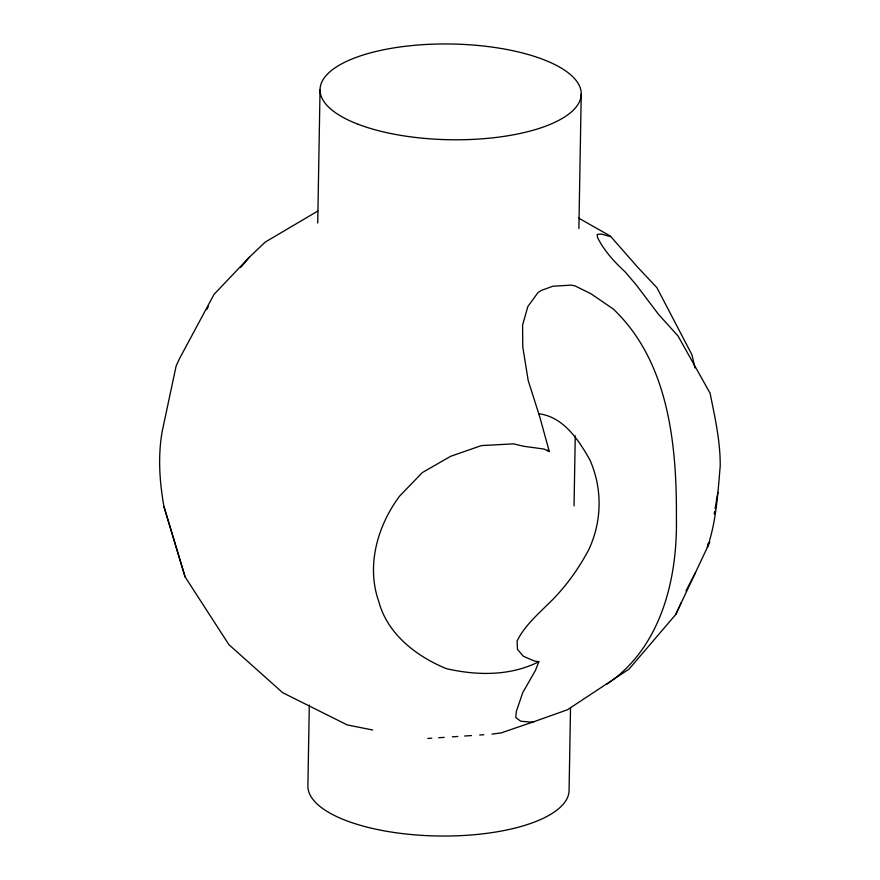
<?xml version="1.0" encoding="UTF-8"?>
<svg xmlns="http://www.w3.org/2000/svg" width="880" height="880" viewBox="0 0 880 880"><rect width="100%" height="100%" fill="white"/><g stroke="black" fill="none" stroke-linecap="round" stroke-linejoin="round"><path stroke-width="1.32" d="M309.309 705.067L307.89 786.093A130.614 47.872 1 0 0 438.328 836A130.614 47.872 1 0 0 569.085 790.163L570.526 707.762M317.724 223.047L320.045 89.837M574.046 505.89L575.267 435.853M578.886 228.492L581.24 93.907M708.191 543.422L707.366 547.426C716.298 521.587 717.838 493.284 720.214 466.07C720.434 441.408 714.901 417.186 710.061 393.14L678.04 336.006L658.493 314.314L636.383 285.076L625.163 271.876C614.284 261.91 604.175 250.767 597.564 237.589L597.146 234.443L601.447 234.047L610.951 236.753L638 267.564L656.898 287.661L691.955 354.794L694.936 367.917M714.197 514.019L714.648 511.324M715.11 508.618L717.871 492.426M538.692 413.743C563.563 416.735 579.007 440.385 590.084 460.328A124.245 115.555 -3.1 0 1 588.863 549.494C577.918 570.053 564.212 588.951 547.239 604.934C536.074 615.934 524.051 626.813 517.077 641.003L517.484 649.44L523.358 656.26L534.314 661.012L538.846 661.705L535.425 670.472L522.731 692.659L516.406 711.227L515.746 717.475L520.608 721.182L530.662 722.095L534.039 721.644L567.402 709.786L628.991 669.152L675.708 614.559L709.819 542.146M675.708 614.559L681.274 602.602M695.585 572.429L685.993 590.876M206.723 309.584L208.351 306.449M240.68 267.443L249.502 257.081L265.21 242.088L317.845 211.035M249.502 257.081L214.038 294.371L179.971 357.753L176.121 366.014L162.217 431.288C157.784 456.148 159.555 481.954 163.977 506.715L185.086 576.873L228.91 644.655L282.689 692.703L347.237 724.922L372.669 730.004M606.672 684.288C660.627 648.219 677.424 580.074 676.412 518.661C676.863 445.742 669.163 362.12 613.228 308.979L590.92 293.733L574.805 285.791L570.823 285.153L552.805 286.231L541.563 290.356L538.164 292.38L527.846 306.537L522.588 325.116L522.764 346.852L528.176 380.457L539.847 417.164L549.318 451.572L544.038 449.053L523.809 446.292L513.469 443.85L481.294 445.61L450.582 456.335L422.312 472.593L399.597 496.133C377.465 525.69 366.014 565.972 378.851 601.733C387.431 634.051 416.548 656.491 446.446 668.668L446.875 668.778C477.312 675.653 510.4 676.126 538.846 661.705M534.039 721.644L501.16 732.897L491.964 734.118M427.746 738.463L431.849 738.199M438.691 737.737L444.158 737.374M452.364 736.835L457.831 736.472M464.673 736.01L471.504 735.559M479.71 735.009L483.813 734.745M578.633 218.097L610.61 236.203M547.481 450.065L549.318 451.572M163.977 506.715L185.086 576.873M358.182 124.289A130.614 47.872 1 0 0 576.752 106.227A130.614 47.872 1 0 0 416.999 45.1A130.614 47.872 1 0 0 358.182 124.289"/></g></svg>
